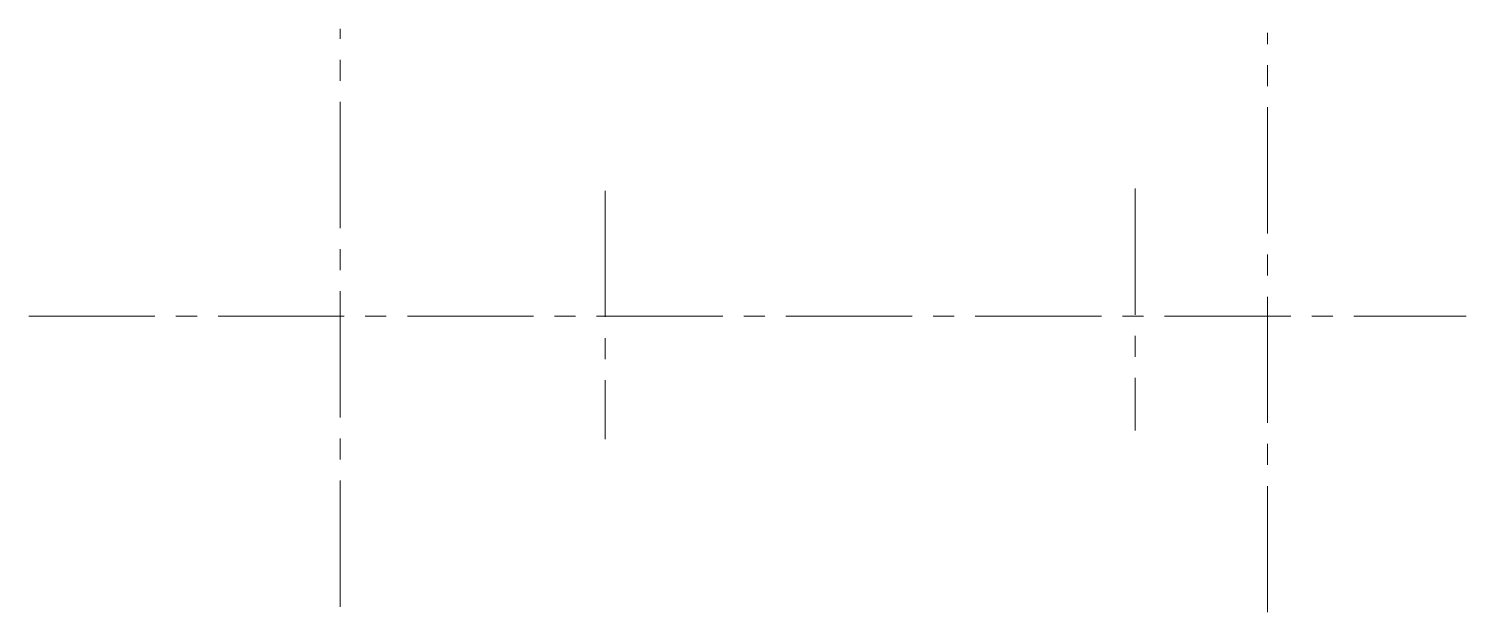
# Model space of a CAD drawing. Header units: millimetres. Extents: x -10 to 207, y -8 to 80.
import ezdxf

# ---------------------------------------------------------------- set-up
doc = ezdxf.new("R2010")
doc.units = ezdxf.units.MM
doc.linetypes.add('CENTRO2', pattern=[28.575, 19.05, -3.175, 3.175, -3.175])
doc.layers.add('Ejes', color=170, linetype='CENTRO2', lineweight=20)

msp = doc.modelspace()

# ---------------------------------------------------------------- linework, layer by layer
at = {"layer": 'Ejes'}
for p, q in [((37, -6.87), (37, 80.38)), ((177, -7.68), (177, 79.76)), ((77, 55.93), (77, 18.43)), ((157, 56.26), (157, 19.74)), ((-10, 37), (207, 37))]:
    msp.add_line(p, q, dxfattribs=at)

doc.saveas('drawing.dxf')
